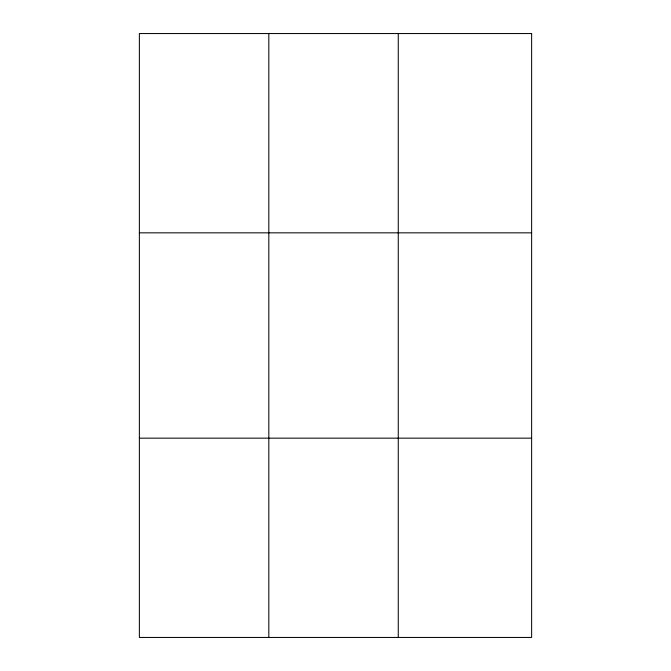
<?xml version="1.0" encoding="UTF-8"?>
<svg xmlns="http://www.w3.org/2000/svg" width="671" height="671" viewBox="0 0 671 671"><rect width="100%" height="100%" fill="white"/><g stroke="black" fill="none" stroke-linecap="round" stroke-linejoin="round"><path stroke-width="1.01" d="M268.819 637.45L268.819 33.55M398.264 637.45L398.264 33.55M139.367 232.837L531.633 232.837M139.367 438.163L531.633 438.163M531.633 33.55L531.633 637.45L139.367 637.45L139.367 33.55L531.633 33.55"/></g></svg>
